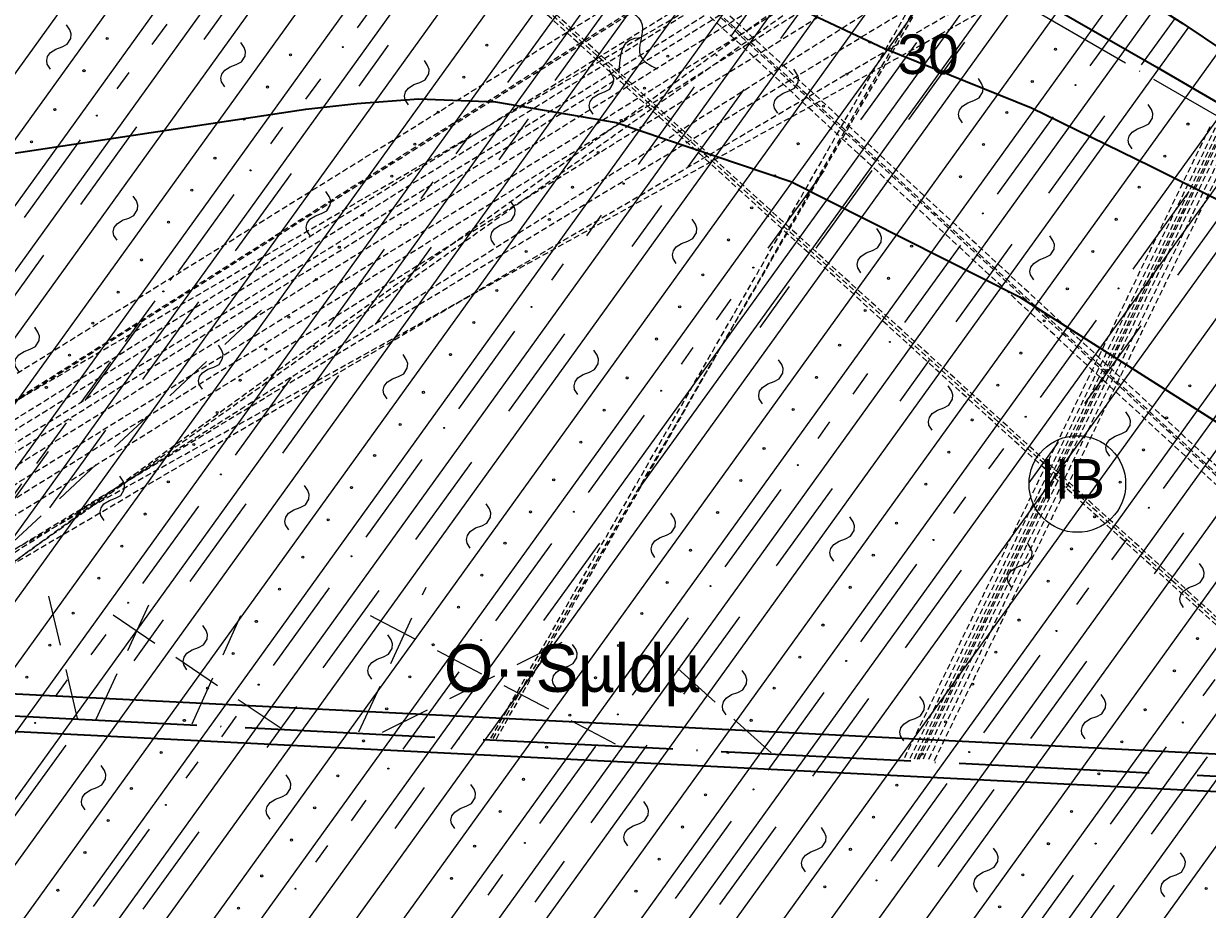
# Model space of a CAD drawing. Header units: inches. Extents: x 444671 to 463716, y 1783086 to 1794968.
# Drawn here: x 457823.8 to 457973.3, y 1784094.9 to 1784206.7 of the extents above; entities that cross this region are included whole.
import ezdxf

# ---------------------------------------------------------------- set-up
doc = ezdxf.new("R2010")
doc.units = ezdxf.units.IN
doc.header["$MEASUREMENT"] = 0
for name, pattern in [('ACAD_ISO04W100', [30, 24, -3, 0, -3]), ('DASHED2', [9.525, 6.35, -3.175]), ('DASHEDX2', [1.5, 1, -0.5]), ('NG', [1.8, 0.8, -0.1, 0, -0.1, 0.8])]:
    doc.linetypes.add(name, pattern=pattern)
for name, color, linetype, lineweight in [('ah', 7, 'Continuous', 15), ('doi', 33, 'Continuous', 25), ('HOKHOAN', 250, 'DASHED2', 20), ('nuocngam', 5, 'Continuous', 20), ('ph', 7, 'Continuous', 18), ('Texdoi', 40, 'Continuous', 15), ('thoc', 252, 'Continuous', 13)]:
    doc.layers.add(name, color=color, linetype=linetype, lineweight=lineweight)
doc.layers.add('CONGTRINH', color=2, linetype='Continuous')
doc.layers.add('khoanmoi', color=3, linetype='Continuous')
doc.styles.add('25', font='', dxfattribs={"height": 5})
doc.styles.add('3MM', font='simplex.shx', dxfattribs={"height": 3})
doc.styles.get('25').set_extended_font_data('.VnArial')
doc.linetypes.add('_lA1', pattern='A,2,-0.2,["x",Standard,S=0.1,R=0,X=-0.1,Y=-0.05],-0.1', length=2.3)
doc.linetypes.add('_lA2', pattern='A,2,-0.2,["xx",Standard,S=0.1,R=0,X=-0.1,Y=-0.05],-0.18', length=2.38)
doc.linetypes.add('_lB', pattern='A,2,-0.2,["xxx",Standard,S=0.1,R=0,X=-0.1,Y=-0.05],-0.26', length=2.46)
doc.linetypes.add('_llA', pattern='A,2,-0.2,["xxxx",Standard,S=0.1,R=0,X=-0.1,Y=-0.05],-0.34', length=2.54)

msp = doc.modelspace()

# ---------------------------------------------------------------- linework, layer by layer
at = {"layer": 'ah', "color": 1, "linetype": 'DASHEDX2', "ltscale": 0.75, "flags": 128}
for points in [[(458016.7701, 1784109.2759), (457850.9848, 1784262.5954)], [(458017.3758, 1784109.8441), (457852.1949, 1784262.6047)], [(458017.7063, 1784109.8627), (457852.5425, 1784262.6074)], [(458018.4406, 1784110.1013), (457853.5267, 1784262.615)], [(457996.0434, 1784111.0123), (457833.7243, 1784259.0516)], [(457996.7514, 1784110.9082), (457834.1494, 1784259.2055)], [(457997.064, 1784111.1158), (457834.5361, 1784259.3455)], [(457764.2763, 1784122.2298), (457933.2128, 1784228.9741)], [(457762.7242, 1784125.1863), (457918.2907, 1784221.6358)], [(457764.4232, 1784122.2226), (457920.3859, 1784220.587)], [(457759.9764, 1784122.5107), (457924.7984, 1784218.3782)], [(457767.0567, 1784122.2176), (457923.3127, 1784219.1219)], [(457768.7936, 1784121.9401), (457924.5215, 1784218.5168)], [(457771.435, 1784121.9227), (457925.9985, 1784217.7774)], [(457773.4332, 1784122.0094), (457927.0269, 1784217.2626)], [(457776.1713, 1784121.9257), (457928.6167, 1784216.4668)], [(457779.316, 1784121.5782), (457930.6669, 1784215.4405)], [(457781.8177, 1784121.37), (457932.2369, 1784214.6546)], [(457797.0474, 1784120.6253), (457930.614, 1784215.467)], [(457797.6061, 1784120.66), (457929.316, 1784216.1168)], [(457784.9112, 1784121.1792), (457934.119, 1784213.7124)], [(457790.9917, 1784121.1807), (457940.7598, 1784211.7402)], [(457793.1625, 1784121.2571), (457936.8267, 1784212.2332)], [(457882.7891, 1784116.4597), (457937.5689, 1784211.9854)], [(457883.493, 1784116.3838), (457938.1497, 1784211.6947)], [(457883.0948, 1784116.4221), (457938.4466, 1784211.5461)], [(457793.0177, 1784121.1607), (457942.9723, 1784209.2806)], [(457788.1043, 1784121.117), (457944.8931, 1784208.319)], [(457935.0595, 1784114.024), (457973.7342, 1784193.8816)], [(457935.7551, 1784113.9397), (457974.3269, 1784193.5849)], [(457936.282, 1784113.8769), (457974.7755, 1784193.3603)], [(457936.6609, 1784113.835), (457975.0968, 1784193.1995)], [(457936.8918, 1784113.835), (457975.2826, 1784193.1064)], [(457937.4187, 1784113.8769), (457975.6904, 1784192.9023)], [(457938.1143, 1784113.835), (457976.2666, 1784192.6139)], [(457938.8306, 1784113.6663), (457976.9089, 1784192.2924)]]:
    msp.add_lwpolyline(points, dxfattribs=at)
at = {"layer": 'CONGTRINH', "ltscale": 10}
msp.add_line((458100.8848, 1784108.1029), (457415.1357, 1784142.3904), dxfattribs=at)
at = {"layer": 'CONGTRINH', "color": 0, "linetype": 'ACAD_ISO04W100', "lineweight": 25, "flags": 128}
msp.add_lwpolyline([(457400.8161, 1784140.3529), (458100.8161, 1784105.3529)], dxfattribs=at)
at = {"layer": 'CONGTRINH', "ltscale": 10}
msp.add_lwpolyline([(457398.8661, 1784138.498), (458100.7673, 1784103.4029)], dxfattribs=at)
at = {"layer": 'doi', "linetype": '_lA1', "ltscale": 20, "flags": 128}
msp.add_lwpolyline([(457503.3495, 1784287.0283), (457503.8588, 1784286.7418), (457527.9582, 1784272.0434), (457545.7119, 1784262.3687), (457564.0521, 1784252.3896), (457577.1135, 1784246.7699), (457588.6459, 1784241.9256), (457601.0949, 1784237.9976), (457611.1612, 1784236.3187), (457626.5295, 1784233.2461), (457642.7989, 1784230.5283), (457664.0521, 1784227.728), (457670.5378, 1784226.9929), (457691.435, 1784225.2159), (457707.4413, 1784224.9938), (457723.67, 1784226.5487), (457736.7863, 1784229.6584), (457754.0913, 1784232.473), (457777.4528, 1784239.2893), (457803.308, 1784245.6642), (457816.0548, 1784251.1223), (457831.9221, 1784258.3993), (457843.3511, 1784262.5364), (457864.3418, 1784262.6986), (457882.5204, 1784256.1747), (457913.6477, 1784240.4169), (457923.8249, 1784234.4973), (457937.302, 1784226.5683), (457939.6135, 1784225.4794), (457951.9087, 1784218.2524), (457970.1927, 1784206.7115), (457991.2263, 1784192.5747), (458010.3476, 1784179.584), (458040.5286, 1784160.4452)], dxfattribs=at)
at = {"layer": 'doi', "linetype": '_lA2', "ltscale": 20, "flags": 128}
msp.add_lwpolyline([(457721.8935, 1784213.8209), (457751.3551, 1784223.4065), (457786.5903, 1784232.0171), (457809.7116, 1784237.5993), (457839.2289, 1784244.6861), (457853.5383, 1784246.3466), (457865.3932, 1784245.7956), (457877.2481, 1784244.8313), (457893.2384, 1784239.4592), (457912.2614, 1784231.3322), (457930.733, 1784221.2767), (457943.0165, 1784214.8848), (457966.8847, 1784201.1864), (457986.5658, 1784189.7163), (458018.6784, 1784171.4131), (458040.5286, 1784158.9229)], dxfattribs=at)
at = {"layer": 'doi', "linetype": '_lB', "ltscale": 20, "flags": 128}
msp.add_lwpolyline([(457715.0103, 1784208.7875), (457716.5893, 1784209.5243), (457728.2339, 1784213.0269), (457748.7001, 1784215.8753), (457772.0682, 1784218.4338), (457796.4458, 1784222.1005), (457809.2009, 1784224.1904), (457819.0434, 1784225.2501), (457835.723, 1784228.2805), (457845.9237, 1784230.4845), (457854.7459, 1784230.6222), (457865.2223, 1784229.107), (457877.0772, 1784226.3521), (457890.6247, 1784222.2192), (457911.9006, 1784213.2511), (457932.4287, 1784203.5834), (457951.0518, 1784196.0303), (457966.1421, 1784188.67), (457981.0625, 1784181.2167), (458010.7376, 1784167.4198), (458033.8527, 1784157.1559), (458040.5286, 1784154.396)], dxfattribs=at)
at = {"layer": 'doi', "linetype": '_llA', "ltscale": 20, "flags": 128}
msp.add_lwpolyline([(457727.4302, 1784161.4177), (457744.1714, 1784171.089), (457783.2442, 1784181.1461), (457821.2004, 1784190.0961), (457859.4202, 1784195.8873), (457865.8569, 1784196.5954), (457873.6639, 1784197.1885), (457883.3719, 1784196.807), (457898.6188, 1784194.2142), (457920.678, 1784186.76), (457949.5496, 1784172.1757), (457977.1236, 1784154.6745), (458005.9952, 1784136.201), (458015.8437, 1784131.583), (458029.7929, 1784126.0733), (458040.5286, 1784121.4304)], dxfattribs=at)
at = {"layer": 'HOKHOAN'}
for points in [[(457803.0159, 1784120.3466), (457842.7707, 1784174.8925)], [(457800.4673, 1784120.6953), (457854.298, 1784170.9345)], [(457830.6193, 1784118.9524), (457826.3129, 1784137.25)], [(457832.9662, 1784118.8754), (457840.636, 1784135.5548)], [(457866.1396, 1784117.2661), (457874.6262, 1784135.5284)], [(457856.1722, 1784117.759), (457833.4405, 1784133.1136)], [(457845.068, 1784118.2826), (457851.2257, 1784131.9608)], [(457898.5457, 1784115.7114), (457867.1386, 1784132.1522)], [(457869.1048, 1784117.2103), (457892.3885, 1784128.8913)], [(457918.211, 1784114.6347), (457905.9203, 1784125.678)]]:
    msp.add_lwpolyline(points, dxfattribs=at)
at = {"layer": 'nuocngam', "linetype": 'NG', "ltscale": 20, "flags": 128}
msp.add_lwpolyline([(457300.5286, 1784360.6853), (457311.3342, 1784358.1369), (457358.0311, 1784346.1648), (457373.5407, 1784339.5316), (457390.6467, 1784328.687), (457408.1311, 1784318.2048), (457444.3396, 1784299.1003), (457481.7199, 1784281.8757), (457515.1545, 1784266.9338), (457552.4308, 1784250.688), (457579.4815, 1784237.9913), (457599.6253, 1784230.5204), (457615.6816, 1784227.6789), (457639.0995, 1784224.2375), (457668.0275, 1784221.4843), (457702.094, 1784217.1053), (457730.1036, 1784217.3347), (457762.2132, 1784222.3272), (457788.7138, 1784227.4945), (457823.94, 1784232.6617), (457853.7907, 1784234.2702), (457880.9375, 1784232.0095), (457916.2515, 1784224.5076), (457937.5411, 1784216.4648), (457991.5119, 1784185.159), (458038.3118, 1784161.5645), (458045.8958, 1784157.2847), (458067.9211, 1784145.3348), (458086.3185, 1784139.2327), (458104.4287, 1784134.0036), (458122.5902, 1784131.3438), (458143.3083, 1784128.5137), (458164.6011, 1784124.4459), (458185.6852, 1784120.0219), (458204.6295, 1784115.0153), (458226.3179, 1784109.0303), (458244.0951, 1784107.0286), (458264.8768, 1784105.7776), (458281.9029, 1784104.7767), (458290.3569, 1784104.2387)], dxfattribs=at)
at = {"layer": 'ph', "linetype": 'Continuous'}
msp.add_spline([(457898.3977, 1784209.0947), (457901.9125, 1784206.5241), (457901.6668, 1784202.6523), (457903.7887, 1784200.972)], degree=3, dxfattribs=at)
msp.add_open_spline([(457898.9903, 1784200.4287), (457899.0829, 1784202.1817), (457899.2079, 1784204.5502), (457901.2453, 1784204.8903), (457901.7942, 1784204.9594)], degree=3, knots=[0, 0, 0, 0, 0.217722132, 0.294163596, 0.294163596, 0.294163596, 0.294163596], dxfattribs=at)
at = {"layer": 'Texdoi'}
msp.add_circle((457956.8622, 1784148.5548), 6.1, dxfattribs=at)
at = {"layer": 'thoc'}
for points in [[(457764.2395, 1784119.2462), (457866.9498, 1784261.7627)], [(457766.4254, 1784113.9539), (457871.7168, 1784260.0519)], [(457768.2405, 1784108.1472), (457876.4839, 1784258.3411)], [(457769.9452, 1784102.1871), (457881.2509, 1784256.6303)], [(457769.9452, 1784102.1871), (457881.2509, 1784256.6303)], [(457771.6498, 1784096.227), (457885.7458, 1784254.5418)], [(457773.3544, 1784090.2669), (457890.1419, 1784252.3164)], [(457775.4892, 1784084.9038), (457894.538, 1784250.0909)], [(457778.0368, 1784080.1133), (457898.9342, 1784247.8654)], [(457780.5843, 1784075.3228), (457903.3303, 1784245.6399)], [(457783.1319, 1784070.5323), (457907.7264, 1784243.4145)], [(457785.7505, 1784065.8405), (457912.1225, 1784241.189)], [(457788.4485, 1784061.2588), (457916.4087, 1784238.8109)], [(457791.7957, 1784057.5778), (457920.6364, 1784236.3518)], [(457797.3198, 1784056.9176), (457924.8607, 1784233.8879)], [(457802.8439, 1784056.2573), (457929.0741, 1784231.409)], [(457808.3681, 1784055.597), (457933.2876, 1784228.9301)], [(457813.8922, 1784054.9367), (457937.5137, 1784226.4686)], [(457819.4163, 1784054.2764), (457941.993, 1784224.3585)], [(457824.9405, 1784053.6161), (457946.067, 1784221.6861)], [(457830.4646, 1784052.9558), (457950.2816, 1784219.2088)], [(457835.9887, 1784052.2955), (457954.4406, 1784216.6543)], [(457872.9937, 1784215.9235), (457865.9201, 1784206.1369)], [(457920.1804, 1784214.896), (457913.1067, 1784205.1093)], [(457841.5129, 1784051.6352), (457958.5646, 1784214.0512)], [(457926.4645, 1784214.5753), (457919.3908, 1784204.7886)], [(457847.037, 1784050.9749), (457962.6886, 1784211.4481)], [(457850.2784, 1784209.8306), (457846.5536, 1784204.6772)], [(457852.5611, 1784050.3146), (457966.8126, 1784208.8451)], [(457891.9737, 1784209.0278), (457884.9, 1784199.2411)], [(457897.9399, 1784209.2933), (457890.8663, 1784199.5066)], [(457964.79, 1784210.1217), (457958.4472, 1784201.3461)], [(457945.048, 1784208.2415), (457901.1555, 1784147.5145)], [(457969.1879, 1784207.3457), (457964.9384, 1784201.4663)], [(457827.1985, 1784200.9329), (457826.7827, 1784201.5595), (457826.7069, 1784202.0066), (457826.8323, 1784202.5359), (457827.1936, 1784203.0204), (457827.8716, 1784203.4629), (457828.6471, 1784203.7483), (457829.304, 1784204.0851), (457829.7546, 1784204.8134), (457829.8069, 1784205.3879), (457829.6223, 1784205.9023), (457829.2151, 1784206.5149)], [(457841.8695, 1784206.6317), (457839.9974, 1784204.0416)], [(457858.0853, 1784049.6543), (457970.9218, 1784206.2215)], [(457849.2031, 1784198.7066), (457848.7873, 1784199.3333), (457848.7115, 1784199.7804), (457848.8368, 1784200.3097), (457849.1982, 1784200.7942), (457849.8762, 1784201.2367), (457850.6517, 1784201.5221), (457851.3086, 1784201.8589), (457851.7592, 1784202.5872), (457851.8115, 1784203.1617), (457851.6269, 1784203.6761), (457851.2196, 1784204.2887)], [(457936.5499, 1784204.3077), (457929.4762, 1784194.521)], [(457942.6055, 1784204.3444), (457935.5318, 1784194.5577)], [(457863.6094, 1784048.994), (457974.9639, 1784203.5048)], [(457869.8333, 1784203.9402), (457866.1085, 1784198.7868)], [(457872.3897, 1784196.4437), (457871.9739, 1784197.0704), (457871.898, 1784197.5175), (457872.0234, 1784198.0468), (457872.3848, 1784198.5313), (457873.0627, 1784198.9738), (457873.8382, 1784199.2592), (457874.4952, 1784199.5959), (457874.9458, 1784200.3242), (457874.9981, 1784200.8988), (457874.8135, 1784201.4132), (457874.4062, 1784202.0257)], [(457837.0715, 1784200.5114), (457835.5669, 1784198.4297)], [(457861.2779, 1784199.7143), (457859.4058, 1784197.1241)], [(457869.1335, 1784048.3337), (457979.006, 1784200.7881)], [(457895.7084, 1784195.2496), (457895.2926, 1784195.8762), (457895.2167, 1784196.3234), (457895.3421, 1784196.8527), (457895.7035, 1784197.3371), (457896.3814, 1784197.7796), (457897.157, 1784198.0651), (457897.8139, 1784198.4018), (457898.2645, 1784199.1301), (457898.3168, 1784199.7047), (457898.1322, 1784200.2191), (457897.7249, 1784200.8316)], [(457919.0342, 1784195.3632), (457918.6184, 1784195.9898), (457918.5426, 1784196.4369), (457918.668, 1784196.9662), (457919.0293, 1784197.4507), (457919.7073, 1784197.8932), (457920.4828, 1784198.1786), (457921.1397, 1784198.5154), (457921.5903, 1784199.2437), (457921.6426, 1784199.8182), (457921.458, 1784200.3326), (457921.0508, 1784200.9452)], [(457942.3529, 1784194.1691), (457941.9371, 1784194.7957), (457941.8613, 1784195.2428), (457941.9867, 1784195.7721), (457942.348, 1784196.2566), (457943.026, 1784196.6991), (457943.8015, 1784196.9845), (457944.4584, 1784197.3213), (457944.909, 1784198.0496), (457944.9613, 1784198.6241), (457944.7767, 1784199.1385), (457944.3695, 1784199.7511)], [(457908.4646, 1784198.6867), (457901.3909, 1784188.9)], [(457914.7487, 1784198.366), (457907.675, 1784188.5793)], [(457874.6576, 1784047.6734), (457983.048, 1784198.0714)], [(457880.1818, 1784047.0131), (457987.0901, 1784195.3546)], [(457963.7862, 1784190.8723), (457963.3703, 1784191.499), (457963.2945, 1784191.9461), (457963.4199, 1784192.4754), (457963.7812, 1784192.9599), (457964.4592, 1784193.4024), (457965.2347, 1784193.6878), (457965.8917, 1784194.0246), (457966.3422, 1784194.7529), (457966.3945, 1784195.3274), (457966.2099, 1784195.8418), (457965.8027, 1784196.4544)], [(457887.5241, 1784194.6396), (457883.7993, 1784189.4862)], [(457953.805, 1784194.9236), (457946.7314, 1784185.1369)], [(457960.2963, 1784195.0437), (457953.2226, 1784185.2571)], [(457838.0338, 1784193.6504), (457830.9601, 1784183.8637)], [(457856.48, 1784193.5939), (457854.9753, 1784191.5122)], [(457880.2579, 1784192.8186), (457878.3857, 1784190.2284)], [(457885.7059, 1784046.3528), (457991.1322, 1784192.6379)], [(457830.9248, 1784192.0071), (457823.8511, 1784182.2204)], [(457891.23, 1784045.6925), (457995.1604, 1784189.9019)], [(457857.5886, 1784187.76), (457850.5149, 1784177.9733)], [(457924.8341, 1784188.0984), (457917.7604, 1784178.3118)], [(457930.8897, 1784188.1351), (457923.816, 1784178.3484)], [(457875.4599, 1784186.6982), (457873.9553, 1784184.6165)], [(457896.7542, 1784045.0322), (457999.1883, 1784187.1655)], [(457835.6154, 1784179.3221), (457835.1996, 1784179.9488), (457835.1238, 1784180.3959), (457835.2491, 1784180.9252), (457835.6105, 1784181.4097), (457836.2885, 1784181.8522), (457837.064, 1784182.1376), (457837.7209, 1784182.4743), (457838.1715, 1784183.2026), (457838.2238, 1784183.7772), (457838.0392, 1784184.2916), (457837.6319, 1784184.9041)], [(457850.3332, 1784185.0896), (457843.2595, 1784175.303)], [(457859.9626, 1784179.8949), (457859.5468, 1784180.5216), (457859.4709, 1784180.9687), (457859.5963, 1784181.498), (457859.9576, 1784181.9825), (457860.6356, 1784182.425), (457861.4111, 1784182.7104), (457862.0681, 1784183.0472), (457862.5187, 1784183.7755), (457862.5709, 1784184.35), (457862.3864, 1784184.8644), (457861.9791, 1784185.477)], [(457970.9459, 1784185.4659), (457963.8722, 1784175.6792)], [(457883.2813, 1784178.7008), (457882.8655, 1784179.3275), (457882.7896, 1784179.7746), (457882.915, 1784180.3039), (457883.2763, 1784180.7884), (457883.9543, 1784181.2309), (457884.7298, 1784181.5163), (457885.3868, 1784181.8531), (457885.8374, 1784182.5814), (457885.8896, 1784183.1559), (457885.7051, 1784183.6703), (457885.2978, 1784184.2829)], [(457904.3328, 1784183.7123), (457900.608, 1784178.5589)], [(457902.2783, 1784044.3719), (458003.2161, 1784184.429)], [(457976.5729, 1784184.716), (457969.4993, 1784174.9293)], [(457896.7488, 1784182.4775), (457894.8767, 1784179.8873)], [(457906.2179, 1784176.4045), (457905.8021, 1784177.0311), (457905.7262, 1784177.4782), (457905.8516, 1784178.0076), (457906.2129, 1784178.492), (457906.8909, 1784178.9345), (457907.6664, 1784179.2199), (457908.3234, 1784179.5567), (457908.774, 1784180.285), (457908.8262, 1784180.8596), (457908.6417, 1784181.3739), (457908.2344, 1784181.9865)], [(457907.8024, 1784043.7116), (458007.244, 1784181.6926)], [(457929.5366, 1784175.2104), (457929.1208, 1784175.837), (457929.0449, 1784176.2841), (457929.1703, 1784176.8135), (457929.5317, 1784177.2979), (457930.2096, 1784177.7404), (457930.9851, 1784178.0258), (457931.6421, 1784178.3626), (457932.0927, 1784179.0909), (457932.145, 1784179.6655), (457931.9604, 1784180.1798), (457931.5531, 1784180.7924)], [(457913.3266, 1784043.0513), (458011.2926, 1784178.9848)], [(457948.5805, 1784178.8345), (457941.5068, 1784169.0478)], [(457951.359, 1784174.3236), (457950.9432, 1784174.9502), (457950.8674, 1784175.3973), (457950.9928, 1784175.9267), (457951.3541, 1784176.4111), (457952.0321, 1784176.8536), (457952.8076, 1784177.139), (457953.4645, 1784177.4758), (457953.9151, 1784178.2041), (457953.9674, 1784178.7786), (457953.7828, 1784179.293), (457953.3756, 1784179.9056)], [(457826.318, 1784177.4411), (457819.2443, 1784167.6544)], [(457869.3131, 1784178.1939), (457862.2395, 1784168.4072)], [(457875.2794, 1784178.4594), (457868.2057, 1784168.6727)], [(457942.0892, 1784178.7143), (457935.0156, 1784168.9276)], [(457891.9508, 1784176.3571), (457890.4462, 1784174.2754)], [(457918.8507, 1784042.391), (458015.4106, 1784176.3734)], [(457920.4738, 1784173.4814), (457916.749, 1784168.328)], [(457924.3748, 1784041.7307), (458019.5286, 1784173.7621)], [(457845.8728, 1784171.5508), (457838.7991, 1784161.7641)], [(457913.1183, 1784171.8892), (457911.2462, 1784169.299)], [(457929.8989, 1784041.0704), (458023.6466, 1784171.1507)], [(457823.1883, 1784162.7733), (457822.7725, 1784163.4), (457822.6966, 1784163.8471), (457822.822, 1784164.3764), (457823.1834, 1784164.8609), (457823.8613, 1784165.3034), (457824.6369, 1784165.5888), (457825.2938, 1784165.9256), (457825.7444, 1784166.6539), (457825.7967, 1784167.2284), (457825.6121, 1784167.7428), (457825.2048, 1784168.3554)], [(457838.6174, 1784168.8804), (457831.5437, 1784159.0937)], [(457959.2301, 1784169.2567), (457952.1564, 1784159.47)], [(457964.8571, 1784168.5068), (457957.7835, 1784158.7201)], [(457885.8041, 1784167.8528), (457878.7304, 1784158.0661)], [(457892.0882, 1784167.5321), (457885.0145, 1784157.7454)], [(457846.3749, 1784160.5104), (457845.9591, 1784161.137), (457845.8832, 1784161.5841), (457846.0086, 1784162.1135), (457846.3699, 1784162.5979), (457847.0479, 1784163.0404), (457847.8234, 1784163.3258), (457848.4804, 1784163.6626), (457848.931, 1784164.3909), (457848.9832, 1784164.9655), (457848.7987, 1784165.4798), (457848.3914, 1784166.0924)], [(457893.7908, 1784159.8557), (457893.375, 1784160.4824), (457893.2991, 1784160.9295), (457893.4245, 1784161.4588), (457893.7858, 1784161.9433), (457894.4638, 1784162.3858), (457895.2393, 1784162.6712), (457895.8963, 1784163.008), (457896.3468, 1784163.7363), (457896.3991, 1784164.3108), (457896.2146, 1784164.8252), (457895.8073, 1784165.4378)], [(457908.3203, 1784165.7688), (457906.8157, 1784163.6871)], [(457869.6936, 1784159.3163), (457869.2778, 1784159.9429), (457869.2019, 1784160.39), (457869.3273, 1784160.9194), (457869.6886, 1784161.4038), (457870.3666, 1784161.8463), (457871.1421, 1784162.1317), (457871.7991, 1784162.4685), (457872.2497, 1784163.1968), (457872.3019, 1784163.7714), (457872.1174, 1784164.2857), (457871.7101, 1784164.8983)], [(457917.1095, 1784158.6616), (457916.6937, 1784159.2883), (457916.6178, 1784159.7354), (457916.7432, 1784160.2647), (457917.1045, 1784160.7492), (457917.7825, 1784161.1917), (457918.558, 1784161.4771), (457919.215, 1784161.8139), (457919.6655, 1784162.5422), (457919.7178, 1784163.1167), (457919.5333, 1784163.6311), (457919.126, 1784164.2437)], [(457938.1646, 1784164.1808), (457934.4398, 1784159.0274)], [(457930.3734, 1784162.505), (457928.5013, 1784159.9149)], [(457857.5973, 1784161.9847), (457850.5237, 1784152.198)], [(457863.5636, 1784162.2501), (457856.4899, 1784152.4635)], [(457938.5427, 1784155.3649), (457938.1269, 1784155.9915), (457938.051, 1784156.4386), (457938.1764, 1784156.968), (457938.5377, 1784157.4524), (457939.2157, 1784157.8949), (457939.9912, 1784158.1803), (457940.6482, 1784158.5171), (457941.0988, 1784159.2454), (457941.151, 1784159.82), (457940.9665, 1784160.3343), (457940.5592, 1784160.9469)], [(457902.1736, 1784157.2645), (457895.0999, 1784147.4779)], [(457925.5755, 1784156.3847), (457924.0708, 1784154.303)], [(457960.9651, 1784152.0815), (457960.5492, 1784152.7082), (457960.4734, 1784153.1553), (457960.5988, 1784153.6846), (457960.9601, 1784154.1691), (457961.6381, 1784154.6116), (457962.4136, 1784154.897), (457963.0706, 1784155.2338), (457963.5211, 1784155.9621), (457963.5734, 1784156.5366), (457963.3888, 1784157.051), (457962.9816, 1784157.6636)], [(457974.764, 1784157.7666), (457967.6903, 1784147.9799)], [(457834.157, 1784155.3415), (457827.0833, 1784145.5548)], [(457954.4413, 1784153.853), (457950.7165, 1784148.6996)], [(457826.9016, 1784152.6711), (457819.8279, 1784142.8844)], [(457947.5143, 1784153.0474), (457945.6422, 1784150.4573)], [(457874.0883, 1784151.6436), (457867.0146, 1784141.8569)], [(457880.3724, 1784151.3228), (457873.2987, 1784141.5362)], [(457833.9478, 1784143.9616), (457833.5319, 1784144.5883), (457833.4561, 1784145.0354), (457833.5815, 1784145.5647), (457833.9428, 1784146.0492), (457834.6208, 1784146.4917), (457835.3963, 1784146.7771), (457836.0532, 1784147.1139), (457836.5038, 1784147.8422), (457836.5561, 1784148.4167), (457836.3715, 1784148.9311), (457835.9643, 1784149.5437)], [(457857.2665, 1784142.7675), (457856.8507, 1784143.3942), (457856.7748, 1784143.8413), (457856.9002, 1784144.3706), (457857.2615, 1784144.8551), (457857.9395, 1784145.2976), (457858.715, 1784145.583), (457859.372, 1784145.9198), (457859.8225, 1784146.6481), (457859.8748, 1784147.2226), (457859.6903, 1784147.737), (457859.283, 1784148.3496)], [(457919.4287, 1784147.8804), (457912.355, 1784138.0937)], [(457925.9199, 1784148.0006), (457918.8462, 1784138.2139)], [(457851.8478, 1784146.0409), (457844.7741, 1784136.2542)], [(457880.2031, 1784140.4712), (457879.7873, 1784141.0978), (457879.7114, 1784141.5449), (457879.8368, 1784142.0742), (457880.1981, 1784142.5587), (457880.8761, 1784143.0012), (457881.6516, 1784143.2866), (457882.3086, 1784143.6234), (457882.7591, 1784144.3517), (457882.8114, 1784144.9262), (457882.6269, 1784145.4406), (457882.2196, 1784146.0532)], [(457942.7163, 1784146.927), (457941.2117, 1784144.8453)], [(457845.8815, 1784145.7754), (457838.8078, 1784135.9887)], [(457903.5218, 1784139.2771), (457903.106, 1784139.9037), (457903.0301, 1784140.3508), (457903.1555, 1784140.8801), (457903.5168, 1784141.3646), (457904.1948, 1784141.8071), (457904.9703, 1784142.0925), (457905.6273, 1784142.4293), (457906.0778, 1784143.1576), (457906.1301, 1784143.7321), (457905.9456, 1784144.2465), (457905.5383, 1784144.8591)], [(457926.1156, 1784138.8161), (457925.6998, 1784139.4428), (457925.6239, 1784139.8899), (457925.7493, 1784140.4192), (457926.1106, 1784140.9037), (457926.7886, 1784141.3462), (457927.5641, 1784141.6316), (457928.2211, 1784141.9684), (457928.6716, 1784142.6967), (457928.7239, 1784143.2712), (457928.5394, 1784143.7856), (457928.1321, 1784144.3982)], [(457963.0482, 1784141.5573), (457961.1761, 1784138.9671)], [(457970.2716, 1784142.383), (457966.5468, 1784137.2295)], [(457890.4578, 1784141.0553), (457883.3841, 1784131.2686)], [(457896.5133, 1784141.092), (457889.4397, 1784131.3053)], [(457948.5379, 1784135.5328), (457948.1221, 1784136.1594), (457948.0463, 1784136.6065), (457948.1717, 1784137.1358), (457948.533, 1784137.6203), (457949.211, 1784138.0628), (457949.9865, 1784138.3482), (457950.6434, 1784138.685), (457951.094, 1784139.4133), (457951.1463, 1784139.9878), (457950.9617, 1784140.5022), (457950.5545, 1784141.1148)], [(457936.5696, 1784138.4228), (457929.4959, 1784128.6361)], [(457970.2854, 1784132.9475), (457969.8696, 1784133.5741), (457969.7937, 1784134.0212), (457969.9191, 1784134.5506), (457970.2805, 1784135.035), (457970.9584, 1784135.4775), (457971.734, 1784135.7629), (457972.3909, 1784136.0997), (457972.8415, 1784136.828), (457972.8938, 1784137.4026), (457972.7092, 1784137.9169), (457972.3019, 1784138.5295)], [(457942.1966, 1784137.6728), (457935.1229, 1784127.8862)], [(457862.3724, 1784135.4343), (457855.2988, 1784125.6476)], [(457958.2502, 1784135.4369), (457956.7456, 1784133.3552)], [(457868.6565, 1784135.1136), (457861.5829, 1784125.3269)], [(457841.4319, 1784131.3872), (457837.7071, 1784126.2337)], [(457907.7129, 1784131.6711), (457900.6392, 1784121.8844)], [(457914.2041, 1784131.7913), (457907.1304, 1784122.0046)], [(457834.1657, 1784129.5661), (457832.2936, 1784126.976)], [(457844.4251, 1784125.0898), (457844.0093, 1784125.7164), (457843.9335, 1784126.1635), (457844.0588, 1784126.6929), (457844.4202, 1784127.1773), (457845.0981, 1784127.6198), (457845.8737, 1784127.9052), (457846.5306, 1784128.242), (457846.9812, 1784128.9703), (457847.0335, 1784129.5449), (457846.8489, 1784130.0592), (457846.4416, 1784130.6718)], [(457867.7759, 1784123.9224), (457867.3601, 1784124.5491), (457867.2843, 1784124.9962), (457867.4097, 1784125.5255), (457867.771, 1784126.01), (457868.449, 1784126.4525), (457869.2245, 1784126.7379), (457869.8814, 1784127.0746), (457870.332, 1784127.8029), (457870.3843, 1784128.3775), (457870.1997, 1784128.8919), (457869.7925, 1784129.5044)], [(457891.0947, 1784122.7283), (457890.6788, 1784123.355), (457890.603, 1784123.8021), (457890.7284, 1784124.3314), (457891.0897, 1784124.8159), (457891.7677, 1784125.2584), (457892.5432, 1784125.5438), (457893.2001, 1784125.8805), (457893.6507, 1784126.6088), (457893.703, 1784127.1834), (457893.5184, 1784127.6978), (457893.1112, 1784128.3103)], [(457952.1035, 1784126.9327), (457945.0298, 1784117.146)], [(457912.5279, 1784119.4316), (457912.1121, 1784120.0582), (457912.0362, 1784120.5053), (457912.1616, 1784121.0347), (457912.5229, 1784121.5191), (457913.2009, 1784121.9616), (457913.9764, 1784122.247), (457914.6334, 1784122.5838), (457915.0839, 1784123.3121), (457915.1362, 1784123.8867), (457914.9517, 1784124.401), (457914.5444, 1784125.0136)], [(457958.0269, 1784126.2028), (457950.9532, 1784116.4161)], [(457829.2965, 1784123.8259), (457827.7919, 1784121.7442)], [(457878.742, 1784124.846), (457871.6683, 1784115.0593)], [(457884.7975, 1784124.8827), (457877.7239, 1784115.096)], [(457974.2126, 1784123.8834), (457972.708, 1784121.8016)], [(457924.8537, 1784122.2135), (457917.7801, 1784112.4268)], [(457957.8583, 1784116.3987), (457957.4425, 1784117.0254), (457957.3666, 1784117.4725), (457957.492, 1784118.0018), (457957.8533, 1784118.4863), (457958.5313, 1784118.9288), (457959.3068, 1784119.2142), (457959.9638, 1784119.551), (457960.4144, 1784120.2793), (457960.4666, 1784120.8538), (457960.2821, 1784121.3682), (457959.8748, 1784121.9808)], [(457930.4808, 1784121.4636), (457923.4071, 1784111.6769)], [(457934.9502, 1784116.1482), (457934.5344, 1784116.7749), (457934.4586, 1784117.222), (457934.584, 1784117.7513), (457934.9453, 1784118.2358), (457935.6233, 1784118.6783), (457936.3988, 1784118.9637), (457937.0557, 1784119.3004), (457937.5063, 1784120.0288), (457937.5586, 1784120.6033), (457937.374, 1784121.1177), (457936.9668, 1784121.7302)], [(457850.6566, 1784119.225), (457848.7845, 1784116.6349)], [(457858.2407, 1784120.4599), (457854.5159, 1784115.3065)], [(457829.116, 1784115.5871), (457822.0423, 1784105.8004)], [(457895.9971, 1784115.4619), (457888.9234, 1784105.6752)], [(457902.4883, 1784115.5821), (457895.4146, 1784105.7954)], [(457968.0659, 1784115.3791), (457960.9922, 1784105.5924)], [(457845.7874, 1784113.4848), (457844.2828, 1784111.4031)], [(457973.2358, 1784114.1114), (457966.1621, 1784104.3248)], [(457831.5837, 1784107.412), (457831.1679, 1784108.0387), (457831.0921, 1784108.4858), (457831.2175, 1784109.0151), (457831.5788, 1784109.4996), (457832.2568, 1784109.9421), (457833.0323, 1784110.2275), (457833.6892, 1784110.5643), (457834.1398, 1784111.2926), (457834.1921, 1784111.8671), (457834.0075, 1784112.3815), (457833.6003, 1784112.9941)], [(457854.9346, 1784106.2447), (457854.5188, 1784106.8713), (457854.4429, 1784107.3184), (457854.5683, 1784107.8477), (457854.9297, 1784108.3322), (457855.6076, 1784108.7747), (457856.3831, 1784109.0601), (457857.0401, 1784109.3969), (457857.4907, 1784110.1252), (457857.543, 1784110.6997), (457857.3584, 1784111.2141), (457856.9511, 1784111.8267)], [(457874.3817, 1784110.229), (457870.6569, 1784105.0756)], [(457878.2533, 1784105.0506), (457877.8375, 1784105.6772), (457877.7616, 1784106.1243), (457877.887, 1784106.6536), (457878.2484, 1784107.1381), (457878.9263, 1784107.5806), (457879.7018, 1784107.866), (457880.3588, 1784108.2028), (457880.8094, 1784108.9311), (457880.8617, 1784109.5056), (457880.6771, 1784110.02), (457880.2698, 1784110.6326)], [(457940.3876, 1784110.7234), (457933.314, 1784100.9367)], [(457867.0262, 1784108.6368), (457865.154, 1784106.0466)], [(457946.3111, 1784109.9935), (457939.2374, 1784100.2068)], [(457900.1007, 1784102.8828), (457899.6849, 1784103.5095), (457899.6091, 1784103.9566), (457899.7345, 1784104.4859), (457900.0958, 1784104.9704), (457900.7738, 1784105.4129), (457901.5493, 1784105.6983), (457902.2062, 1784106.035), (457902.6568, 1784106.7634), (457902.7091, 1784107.3379), (457902.5245, 1784107.8523), (457902.1173, 1784108.4648)], [(457913.1379, 1784106.0043), (457906.0643, 1784096.2176)], [(457839.6407, 1784104.9805), (457832.567, 1784095.1939)], [(457845.9248, 1784104.6598), (457838.8511, 1784094.8731)], [(457918.765, 1784105.2543), (457911.6913, 1784095.4676)], [(457922.5231, 1784099.5994), (457922.1073, 1784100.2261), (457922.0315, 1784100.6732), (457922.1568, 1784101.2025), (457922.5182, 1784101.687), (457923.1962, 1784102.1295), (457923.9717, 1784102.4149), (457924.6286, 1784102.7517), (457925.0792, 1784103.48), (457925.1315, 1784104.0545), (457924.9469, 1784104.5689), (457924.5396, 1784105.1815)], [(457862.1569, 1784102.8966), (457860.6523, 1784100.8148)], [(457944.2706, 1784097.0142), (457943.8548, 1784097.6408), (457943.7789, 1784098.0879), (457943.9043, 1784098.6173), (457944.2656, 1784099.1017), (457944.9436, 1784099.5442), (457945.7191, 1784099.8296), (457946.3761, 1784100.1664), (457946.8267, 1784100.8947), (457946.8789, 1784101.4692), (457946.6944, 1784101.9836), (457946.2871, 1784102.5962)], [(457967.8893, 1784096.4163), (457967.4734, 1784097.0429), (457967.3976, 1784097.49), (457967.523, 1784098.0194), (457967.8843, 1784098.5038), (457968.5623, 1784098.9463), (457969.3378, 1784099.2317), (457969.9947, 1784099.5685), (457970.4453, 1784100.2968), (457970.4976, 1784100.8714), (457970.313, 1784101.3857), (457969.9058, 1784101.9983)], [(457892.0724, 1784100.9283), (457888.3476, 1784095.7749)], [(457884.2813, 1784099.2526), (457882.4092, 1784096.6625)], [(457956.3501, 1784099.1698), (457949.2764, 1784089.3831)], [(457961.52, 1784097.9022), (457954.4463, 1784088.1155)]]:
    msp.add_lwpolyline(points, dxfattribs=at)
for centre, radius in [((457834.3509, 1784204.7906), 0.1276), ((457930.6763, 1784204.351), 0.1276), ((457857.5097, 1784202.7288), 0.1276), ((457864.1011, 1784203.7098), 0.0638), ((457882.3028, 1784203.965), 0.1276), ((457905.1337, 1784202.5719), 0.1276), ((457911.2877, 1784202.6822), 0.0638), ((457954.0992, 1784203.4352), 0.1276), ((457831.422, 1784200.7383), 0.1276), ((457879.3738, 1784199.9127), 0.1276), ((457927.7473, 1784200.2987), 0.1276), ((457854.5807, 1784198.6765), 0.1276), ((457902.2048, 1784198.5196), 0.1276), ((457951.1703, 1784199.3828), 0.1276), ((457956.6282, 1784198.919), 0.0638), ((457883.081, 1784196.814), 0.0638), ((457827.7313, 1784195.8197), 0.1276), ((457876.1396, 1784195.5141), 0.1276), ((457924.8184, 1784196.2464), 0.1276), ((457947.9493, 1784195.4562), 0.1276), ((457833.0457, 1784195.0717), 0.0638), ((457851.6518, 1784194.6242), 0.1276), ((457899.2758, 1784194.4673), 0.1276), ((457970.8294, 1784194.0026), 0.1276), ((457824.8023, 1784191.7674), 0.1276), ((457873.2107, 1784191.4618), 0.1276), ((457921.5925, 1784191.521), 0.1276), ((457927.6573, 1784192.0939), 0.0638), ((457945.0203, 1784191.4039), 0.1276), ((457847.9611, 1784189.7055), 0.1276), ((457896.3468, 1784190.415), 0.1276), ((457967.9004, 1784189.9503), 0.1276), ((457852.4542, 1784188.1543), 0.0638), ((457870.2817, 1784187.4094), 0.1276), ((457899.5719, 1784186.4729), 0.0638), ((457918.6635, 1784187.4687), 0.1276), ((457942.0914, 1784187.3516), 0.1276), ((457845.0321, 1784185.6532), 0.1276), ((457893.1127, 1784186.0164), 0.1276), ((457964.6795, 1784186.0236), 0.1276), ((457915.7346, 1784183.4164), 0.1276), ((457866.591, 1784182.4908), 0.1276), ((457890.1837, 1784181.964), 0.1276), ((457938.8655, 1784182.6262), 0.1276), ((457944.9124, 1784182.7098), 0.0638), ((457961.7505, 1784181.9713), 0.1276), ((457842.1032, 1784181.6009), 0.1276), ((457871.4341, 1784181.2585), 0.0638), ((457912.8056, 1784179.3641), 0.1276), ((457863.6621, 1784178.4385), 0.1276), ((457887.2548, 1784177.9117), 0.1276), ((457935.9365, 1784178.5739), 0.1276), ((457958.8215, 1784177.919), 0.1276), ((457838.6723, 1784176.8409), 0.1276), ((457915.9415, 1784175.8847), 0.0638), ((457860.7331, 1784174.3862), 0.1276), ((457909.5714, 1784174.9655), 0.1276), ((457933.0076, 1784174.5216), 0.1276), ((457835.7434, 1784172.7885), 0.1276), ((457841.4405, 1784172.8759), 0.0638), ((457883.5641, 1784172.9931), 0.1276), ((457955.5957, 1784173.1936), 0.1276), ((457962.0532, 1784173.2522), 0.0638), ((457887.925, 1784170.9174), 0.0638), ((457906.6425, 1784170.9132), 0.1276), ((457930.0786, 1784170.4693), 0.1276), ((457832.5224, 1784168.8619), 0.1276), ((457857.3023, 1784169.6261), 0.1276), ((457880.6351, 1784168.9408), 0.1276), ((457952.6667, 1784169.1413), 0.1276), ((457903.7135, 1784166.8609), 0.1276), ((457854.3733, 1784165.5738), 0.1276), ((457860.4205, 1784165.9801), 0.0638), ((457926.8444, 1784166.0707), 0.1276), ((457933.1966, 1784166.5005), 0.0638), ((457829.5934, 1784164.8096), 0.1276), ((457877.7062, 1784164.8885), 0.1276), ((457949.7378, 1784165.089), 0.1276), ((457826.6645, 1784160.7573), 0.1276), ((457851.1523, 1784161.6472), 0.1276), ((457900.0228, 1784161.9422), 0.1276), ((457923.9155, 1784162.0184), 0.1276), ((457946.8088, 1784161.0367), 0.1276), ((457971.0653, 1784160.9587), 0.1276), ((457874.2753, 1784160.1284), 0.1276), ((457904.2946, 1784160.3292), 0.0638), ((457897.0939, 1784157.8899), 0.1276), ((457920.9865, 1784157.966), 0.1276), ((457829.7247, 1784156.6666), 0.0638), ((457848.2234, 1784157.5949), 0.1276), ((457943.5746, 1784156.6381), 0.1276), ((457950.3374, 1784157.0429), 0.0638), ((457968.1363, 1784156.9063), 0.1276), ((457871.3463, 1784156.0761), 0.1276), ((457876.9114, 1784155.639), 0.0638), ((457845.2944, 1784153.5426), 0.1276), ((457894.1649, 1784153.8376), 0.1276), ((457868.1253, 1784152.1495), 0.1276), ((457917.2958, 1784153.0474), 0.1276), ((457940.6457, 1784152.5858), 0.1276), ((457965.2074, 1784152.854), 0.1276), ((457921.5497, 1784150.945), 0.0638), ((457842.0685, 1784148.8172), 0.1276), ((457848.7047, 1784149.7709), 0.0638), ((457890.7341, 1784149.0775), 0.1276), ((457914.3669, 1784148.9951), 0.1276), ((457962.2784, 1784148.8017), 0.1276), ((457865.1964, 1784148.0972), 0.1276), ((457937.7167, 1784148.5335), 0.1276), ((457839.1396, 1784144.7649), 0.1276), ((457887.8051, 1784145.0252), 0.1276), ((457893.2809, 1784145.0508), 0.0638), ((457911.4379, 1784144.9428), 0.1276), ((457959.0442, 1784144.4031), 0.1276), ((457965.8713, 1784145.5528), 0.0638), ((457862.2674, 1784144.0449), 0.1276), ((457934.026, 1784143.6148), 0.1276), ((457938.6905, 1784141.4874), 0.0638), ((457836.2106, 1784140.7126), 0.1276), ((457884.5841, 1784141.0986), 0.1276), ((457908.0071, 1784140.1827), 0.1276), ((457956.1153, 1784140.3508), 0.1276), ((457859.0416, 1784139.3195), 0.1276), ((457865.1956, 1784139.4298), 0.0638), ((457931.0971, 1784139.5625), 0.1276), ((457881.6552, 1784137.0463), 0.1276), ((457833.2817, 1784136.6602), 0.1276), ((457905.0781, 1784136.1304), 0.1276), ((457910.536, 1784135.6666), 0.0638), ((457928.1681, 1784135.5102), 0.1276), ((457953.1863, 1784136.2985), 0.1276), ((457856.1126, 1784135.2672), 0.1276), ((457836.9889, 1784133.5616), 0.0638), ((457878.7262, 1784132.994), 0.1276), ((457830.0475, 1784132.2617), 0.1276), ((457853.1837, 1784131.2148), 0.1276), ((457901.8571, 1784132.2038), 0.1276), ((457949.4956, 1784131.3799), 0.1276), ((457924.7372, 1784130.7502), 0.1276), ((457954.2244, 1784129.9973), 0.0638), ((457827.1185, 1784128.2093), 0.1276), ((457875.5004, 1784128.2686), 0.1276), ((457881.5651, 1784128.8415), 0.0638), ((457898.9282, 1784128.1515), 0.1276), ((457972.0384, 1784129.031), 0.1276), ((457850.2547, 1784127.1625), 0.1276), ((457921.8083, 1784126.6978), 0.1276), ((457946.5667, 1784127.3276), 0.1276), ((457927.6769, 1784126.209), 0.0638), ((457969.1095, 1784124.9787), 0.1276), ((457824.1896, 1784124.157), 0.1276), ((457872.5714, 1784124.2163), 0.1276), ((457895.9992, 1784124.0992), 0.1276), ((457847.0205, 1784122.7639), 0.1276), ((457853.4798, 1784123.2205), 0.0638), ((457918.5873, 1784122.7712), 0.1276), ((457943.6377, 1784123.2752), 0.1276), ((457869.6424, 1784120.164), 0.1276), ((457892.7733, 1784119.3738), 0.1276), ((457898.8202, 1784119.4574), 0.0638), ((457965.4188, 1784120.0601), 0.1276), ((457825.2707, 1784118.3863), 0.0638), ((457844.0916, 1784118.7116), 0.1276), ((457915.6584, 1784118.7189), 0.1276), ((457940.2069, 1784118.5152), 0.1276), ((457970.1869, 1784118.4437), 0.0638), ((457866.7135, 1784116.1117), 0.1276), ((457962.4898, 1784116.0078), 0.1276), ((457841.1626, 1784114.6593), 0.1276), ((457889.8444, 1784115.3215), 0.1276), ((457912.7294, 1784114.6666), 0.1276), ((457937.2779, 1784114.4629), 0.1276), ((457943.2108, 1784114.7189), 0.0638), ((457863.4793, 1784111.7131), 0.1276), ((457869.8493, 1784112.6323), 0.0638), ((457959.5609, 1784111.9555), 0.1276), ((457837.4007, 1784110.1208), 0.1276), ((457886.9154, 1784111.2692), 0.1276), ((457915.9611, 1784109.9997), 0.0638), ((457934.0569, 1784110.5363), 0.1276), ((457909.9143, 1784109.3027), 0.1276), ((457841.7617, 1784108.0452), 0.0638), ((457860.5504, 1784107.6607), 0.1276), ((457883.9865, 1784107.2168), 0.1276), ((457956.13, 1784107.1954), 0.1276), ((457834.4717, 1784106.0685), 0.1276), ((457931.128, 1784106.4839), 0.1276), ((457906.9853, 1784105.2503), 0.1276), ((457857.6214, 1784103.6084), 0.1276), ((457880.7523, 1784102.8182), 0.1276), ((457887.1044, 1784103.2481), 0.0638), ((457928.199, 1784102.4316), 0.1276), ((457953.2011, 1784103.1431), 0.1276), ((457959.1732, 1784103.1653), 0.0638), ((457831.5428, 1784102.0162), 0.1276), ((457904.0564, 1784101.198), 0.1276), ((457853.8595, 1784099.07), 0.1276), ((457877.8233, 1784098.7659), 0.1276), ((457931.495, 1784098.5096), 0.0638), ((457949.9801, 1784099.2165), 0.1276), ((457828.1119, 1784097.2562), 0.1276), ((457858.1312, 1784097.4569), 0.0638), ((457901.1274, 1784097.1457), 0.1276), ((457924.9731, 1784097.7062), 0.1276), ((457973.1316, 1784097.4923), 0.1276), ((457850.9305, 1784095.0177), 0.1276), ((457947.0511, 1784095.1642), 0.1276)]:
    msp.add_circle(centre, radius, dxfattribs=at)

# ---------------------------------------------------------------- texts
at = {"layer": 'khoanmoi', "insert": (457934.1275, 1784205.3165), "char_height": 5, "width": 10, "attachment_point": 1, "style": '25'}
msp.add_mtext('30', dxfattribs=at)
at = {"layer": 'Texdoi', "insert": (457952.1555, 1784151.7044), "char_height": 5, "width": 12, "attachment_point": 1, "style": '3MM'}
msp.add_mtext('{\\fGeo TimesP|b0|i0|c0|p34;IIB}', dxfattribs=at)
at = {"layer": 'Texdoi', "insert": (457876.8853, 1784128.3133), "char_height": 6, "width": 40, "attachment_point": 1}
msp.add_mtext('{\\fGeo TimesP|b0|i0|c0|p34;O·-Sµldµ}', dxfattribs=at)

doc.saveas('drawing.dxf')
